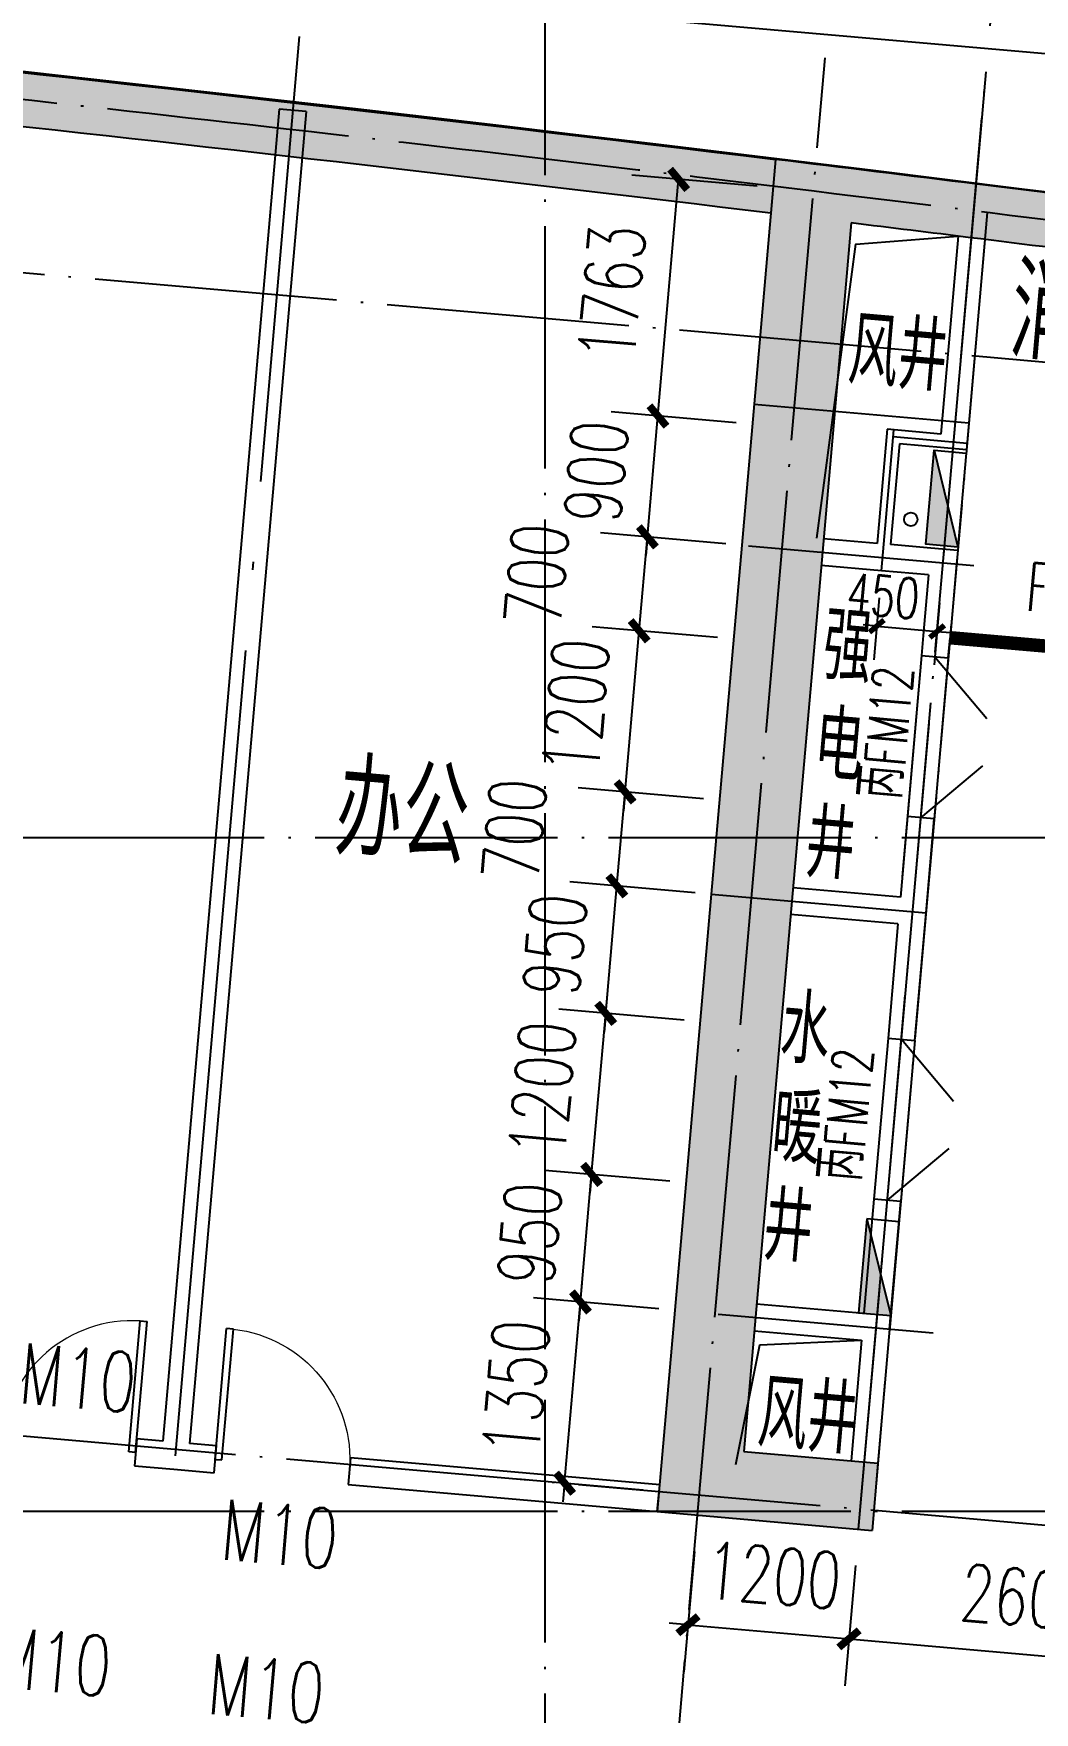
# Model space of a CAD drawing. Extents: x 246015 to 608740, y -108003 to 88400.
# Drawn here: x 513556 to 520987, y 27045 to 39505 of the extents above; entities that cross this region are included whole.
import ezdxf

# ---------------------------------------------------------------- set-up
doc = ezdxf.new("R2010")
doc.units = 0
doc.header["$LTSCALE"] = 3000
doc.header["$MEASUREMENT"] = 0
doc.header["$PDMODE"] = 1
doc.linetypes.add('DASH', pattern=[0.35, 0.25, -0.1])
doc.linetypes.add('DOTE', pattern=[2.4200000000000004, 2, -0.2, 0.02, -0.2])
doc.layers.get('0').update_dxf_attribs({"linetype": 'CONTINUOUS'})
doc.layers.get('DEFPOINTS').update_dxf_attribs({"linetype": 'CONTINUOUS'})
for name, color, linetype in [('DIM_LEAD', 3, 'CONTINUOUS'), ('dote', 1, 'DOTE'), ('PUB_DIM', 3, 'CONTINUOUS'), ('PUB_HATCH', 8, 'CONTINUOUS'), ('PUB_TEXT', 7, 'CONTINUOUS'), ('stair', 2, 'CONTINUOUS'), ('WALL', 9, 'CONTINUOUS'), ('WINDOW', 4, 'CONTINUOUS'), ('WINDOW_TEXT', 7, 'CONTINUOUS'), ('消火栓', 6, 'CONTINUOUS'), ('防火卷帘', 4, 'DASH')]:
    doc.layers.add(name, color=color, linetype=linetype)
doc.styles.add('_TCH_DIM', font='SIMPLEX', dxfattribs={"bigfont": 'GBCBIG'})
doc.styles.add('_TCH_WINDOW', font='SIMPLEX', dxfattribs={"bigfont": 'GBCBIG'})
doc.styles.add('DIM_FONT', font='simplex.shx', dxfattribs={"width": 0.7, "bigfont": 'hztxt.shx'})
doc.dimstyles.new('DIMN', dxfattribs={"dimtxt": 300, "dimasz": 100, "dimexe": 250, "dimexo": 300, "dimgap": 150, "dimtad": 1, "dimdec": 0, "dimzin": 0, "dimdsep": 46, "dimtxsty": 'DIM_FONT', "dimblk": 'ARCHTICK', "dimcen": 0.09, "dimclrt": 7, "dimazin": 2, "dimtfac": 1, "dimtdec": 0, "dimtix": 1, "dimtmove": 2, "dimatfit": 3, "dimfxl": 0, "dimtolj": 1, "dimtzin": 0, "dimarcsym": 0})
doc.dimstyles.new('DIMN140', dxfattribs={"dimscale": 1.4, "dimtxt": 300, "dimasz": 100, "dimexe": 250, "dimexo": 300, "dimgap": 150, "dimtad": 1, "dimdec": 0, "dimzin": 0, "dimdsep": 46, "dimtxsty": 'DIM_FONT', "dimblk": 'ARCHTICK', "dimcen": 0.09, "dimclrt": 7, "dimazin": 2, "dimtfac": 1, "dimtdec": 0, "dimtix": 1, "dimtmove": 2, "dimatfit": 3, "dimfxl": 0, "dimtolj": 1, "dimtzin": 0, "dimarcsym": 0})
doc.dimstyles.new('DIMN150', dxfattribs={"dimscale": 1.5, "dimtxt": 300, "dimasz": 100, "dimexe": 250, "dimexo": 300, "dimgap": 150, "dimtad": 1, "dimdec": 0, "dimzin": 0, "dimdsep": 46, "dimtxsty": 'DIM_FONT', "dimblk": 'ARCHTICK', "dimcen": 0.09, "dimclrt": 7, "dimazin": 2, "dimtfac": 1, "dimtdec": 0, "dimtix": 1, "dimtmove": 2, "dimatfit": 3, "dimfxl": 0, "dimtolj": 1, "dimtzin": 0, "dimarcsym": 0})

# ---------------------------------------------------------------- blocks, each defined once
blk = doc.blocks.new('消火拴1')
at = {"layer": '消火栓'}
blk.add_hatch(color=256, dxfattribs=at).paths.add_polyline_path([(0, -200), (700, -200), (0, 40)])
blk.add_line((700, -200), (0, 40), dxfattribs=at)
blk.add_lwpolyline([(0, 40), (0, -200), (700, -200), (700, 40)], close=True, dxfattribs=at)
blk = doc.blocks.new('$DorLib2D$00000037')
at = {"linetype": 'DASH'}
blk.add_line((0.5, 3.108624468950438e-15), (-0.5, 3.108624468950438e-15), dxfattribs=at)
blk = doc.blocks.new('$DorLib2D$00000120')
at = {"color": 0}
for p, q in [((-0.5, 0), (-0.1464466094067269, 0.3535533905932731)), ((0.5, 0), (0.1464466094067269, 0.3535533905932731))]:
    blk.add_line(p, q, dxfattribs=at)
blk = doc.blocks.new('_ARCHTICK')
at = {"color": 0, "linetype": 'ByBlock', "const_width": 0.4}
blk.add_lwpolyline([(-0.5, -0.5), (0.5, 0.5)], dxfattribs=at)
blk = doc.blocks.new('*D1174')
at = {"layer": 'DEFPOINTS', "color": 0}
for p in [(55100.00001038448, -1549.999999221531), (55550.0000103841, -1549.999999221531), (55550.0000103841, -2061.867517490056)]:
    blk.add_point(p, dxfattribs=at)
at = {"layer": 'PUB_DIM', "color": 0, "lineweight": -2}
for p, q in [((55100.00001038448, -1849.999999221531), (55100.00001038448, -2311.867517490056)), ((55550.0000103841, -1849.999999221531), (55550.0000103841, -2311.867517490056)), ((55100.00001038448, -2061.867517490056), (55000.00001038448, -2061.867517490056)), ((55100.00001038448, -2061.867517490056), (55550.0000103841, -2061.867517490056)), ((55550.0000103841, -2061.867517490056), (55650.0000103841, -2061.867517490056))]:
    blk.add_line(p, q, dxfattribs=at)
at = {"layer": 'PUB_DIM', "color": 0, "lineweight": -2, "xscale": 100, "yscale": 100, "zscale": 100}
blk.add_blockref('_ARCHTICK', (55100.00001038448, -2061.867517490056), dxfattribs=at)
at = {"layer": 'PUB_DIM', "color": 0, "lineweight": -2, "xscale": 100, "yscale": 100, "zscale": 100, "rotation": 180}
blk.add_blockref('_ARCHTICK', (55550.0000103841, -2061.867517490056), dxfattribs=at)
at = {"layer": 'PUB_DIM', "color": 7, "insert": (55127.95992001938, -1834.496551054413), "char_height": 300, "attachment_point": 5, "style": 'DIM_FONT'}
blk.add_mtext('\\A1;450', dxfattribs=at)
blk = doc.blocks.new('*D226')
at = {"layer": 'DEFPOINTS', "color": 0}
for p in [(518498.6784756811, 28659.15799321656), (519694.1121133938, 28554.57110194831), (519609.8407546821, 27591.34506397979)]:
    blk.add_point(p, dxfattribs=at)
at = {"layer": 'PUB_DIM', "color": 0, "lineweight": -2}
for p, q in [((518462.0730637372, 28240.75622001714), (518383.9026070161, 27347.2638109152)), ((519657.5067014499, 28136.16932874888), (519579.3362447288, 27242.67691964695)), ((518414.4071169693, 27695.93195524804), (518274.9398592362, 27708.13375922934)), ((518414.4071169693, 27695.93195524804), (519609.8407546821, 27591.34506397979)), ((519609.8407546821, 27591.34506397979), (519749.3080124152, 27579.14325999849))]:
    blk.add_line(p, q, dxfattribs=at)
at = {"layer": 'PUB_DIM', "color": 0, "lineweight": -2, "xscale": 140, "yscale": 140, "zscale": 140}
for p, rotation in [((518414.4071169693, 27695.93195524804), 355.0000000013872), ((519609.8407546821, 27591.34506397979), 175.0000000013872)]:
    blk.add_blockref('_ARCHTICK', p, dxfattribs=dict(at, rotation=rotation))
at = {"layer": 'PUB_DIM', "color": 7, "insert": (519048.7293477696, 28062.04028281334), "char_height": 420.0000000000001, "attachment_point": 5, "rotation": 355.0000000013872, "style": 'DIM_FONT'}
blk.add_mtext('\\A1;1200', dxfattribs=at)
blk = doc.blocks.new('*D227')
at = {"layer": 'DEFPOINTS', "color": 0}
for p in [(519694.1121133938, 28554.57110194831), (522284.2183284376, 28327.96617086712), (522199.9469697259, 27364.7401328986)]:
    blk.add_point(p, dxfattribs=at)
at = {"layer": 'PUB_DIM', "color": 0, "lineweight": -2}
for p, q in [((519657.5067014499, 28136.16932874888), (519579.3362447288, 27242.67691964695)), ((522247.6129164937, 27909.56439766769), (522169.4424597726, 27016.07198856576)), ((519609.8407546821, 27591.34506397979), (522199.9469697259, 27364.7401328986))]:
    blk.add_line(p, q, dxfattribs=at)
at = {"layer": 'PUB_DIM', "color": 0, "lineweight": -2, "xscale": 140, "yscale": 140, "zscale": 140}
for p, rotation in [((519609.8407546821, 27591.34506397979), 175.0000000013872), ((522199.9469697259, 27364.7401328986), 355.0000000013872)]:
    blk.add_blockref('_ARCHTICK', p, dxfattribs=dict(at, rotation=rotation))
at = {"layer": 'PUB_DIM', "color": 7, "insert": (520941.4992741478, 27896.44437163862), "char_height": 420.0000000000001, "attachment_point": 5, "rotation": 355.0000000013872, "style": 'DIM_FONT'}
blk.add_mtext('\\A1;2600', dxfattribs=at)
blk = doc.blocks.new('*D263')
at = {"layer": 'DEFPOINTS', "color": 0}
for p in [(517616.2588860829, 30091.51648443855), (518616.3387283579, 30004.0208356431), (518498.6784756812, 28659.15799321654)]:
    blk.add_point(p, dxfattribs=at)
at = {"layer": 'PUB_DIM', "color": 0, "lineweight": -2}
for p, q in [((517616.2588860829, 30091.51648443855), (517628.4606900642, 30230.98374217169)), ((518197.9369551585, 30040.62624758699), (517267.5907417501, 30122.02099439179)), ((517498.5986334062, 28746.65364201199), (517616.2588860829, 30091.51648443855)), ((518080.2767024817, 28695.76340516043), (517149.9304890733, 28777.15815196522)), ((517498.5986334062, 28746.65364201199), (517486.3968294248, 28607.18638427885))]:
    blk.add_line(p, q, dxfattribs=at)
at = {"layer": 'PUB_DIM', "color": 0, "lineweight": -2, "xscale": 140, "yscale": 140, "zscale": 140}
for p, rotation in [((517616.2588860829, 30091.51648443855), 265.0000000013877), ((517498.5986334062, 28746.65364201199), 85.0000000013877)]:
    blk.add_blockref('_ARCHTICK', p, dxfattribs=dict(at, rotation=rotation))
at = {"layer": 'PUB_DIM', "color": 7, "insert": (517139.0269865452, 29455.6904751691), "char_height": 420.0000000000001, "attachment_point": 5, "rotation": 85.00000000138773, "style": 'DIM_FONT'}
blk.add_mtext('\\A1;1350', dxfattribs=at)
blk = doc.blocks.new('*D264')
at = {"layer": 'DEFPOINTS', "color": 0}
for p in [(517699.0568416702, 31037.90144762769), (518699.1366839451, 30950.40579883227), (518616.3387283579, 30004.02083564312)]:
    blk.add_point(p, dxfattribs=at)
at = {"layer": 'PUB_DIM', "color": 0, "lineweight": -2}
for p, q in [((517699.0568416702, 31037.90144762769), (517711.2586456515, 31177.36870536083)), ((518280.7349107458, 30987.01121077615), (517350.3886973374, 31068.40595758092)), ((517616.2588860829, 30091.51648443856), (517699.0568416702, 31037.90144762769)), ((518197.9369551585, 30040.626247587), (517267.59074175, 30122.02099439178)), ((517616.2588860829, 30091.51648443856), (517604.0570821016, 29952.04922670542))]:
    blk.add_line(p, q, dxfattribs=at)
at = {"layer": 'PUB_DIM', "color": 0, "lineweight": -2, "xscale": 140, "yscale": 140, "zscale": 140}
for p, rotation in [((517699.0568416702, 31037.90144762769), 265.0000000013889), ((517616.2588860829, 30091.51648443856), 85.00000000138883)]:
    blk.add_blockref('_ARCHTICK', p, dxfattribs=dict(at, rotation=rotation))
at = {"layer": 'PUB_DIM', "color": 7, "insert": (517239.2560906771, 30601.31437797691), "char_height": 420.0000000000001, "attachment_point": 5, "rotation": 85.00000000138886, "style": 'DIM_FONT'}
blk.add_mtext('\\A1;950', dxfattribs=at)
blk = doc.blocks.new('*D265')
at = {"layer": 'DEFPOINTS', "color": 0}
for p in [(517803.6437329386, 32233.33508534024), (518803.7235752135, 32145.83943654477), (518699.1366839452, 30950.40579883222)]:
    blk.add_point(p, dxfattribs=at)
at = {"layer": 'PUB_DIM', "color": 0, "lineweight": -2}
for p, q in [((517803.6437329386, 32233.33508534024), (517815.8455369198, 32372.8023430734)), ((518385.3218020141, 32182.44484848867), (517454.9755886057, 32263.83959529349)), ((517699.0568416703, 31037.90144762769), (517803.6437329386, 32233.33508534024)), ((518280.7349107458, 30987.01121077611), (517350.3886973374, 31068.40595758093)), ((517699.0568416703, 31037.90144762769), (517686.855037689, 30898.43418989455))]:
    blk.add_line(p, q, dxfattribs=at)
at = {"layer": 'PUB_DIM', "color": 0, "lineweight": -2, "xscale": 140, "yscale": 140, "zscale": 140}
for p, rotation in [((517803.6437329386, 32233.33508534024), 265.0000000013862), ((517699.0568416703, 31037.90144762769), 85.00000000138618)]:
    blk.add_blockref('_ARCHTICK', p, dxfattribs=dict(at, rotation=rotation))
at = {"layer": 'PUB_DIM', "color": 7, "insert": (517332.948514105, 31672.22367842791), "char_height": 420.0000000000001, "attachment_point": 5, "rotation": 85.00000000138616, "style": 'DIM_FONT'}
blk.add_mtext('\\A1;1200', dxfattribs=at)
blk = doc.blocks.new('*D266')
at = {"layer": 'DEFPOINTS', "color": 0}
for p in [(517886.4416885259, 33179.72004852942), (518886.5215308008, 33092.224399734), (518803.7235752135, 32145.83943654483)]:
    blk.add_point(p, dxfattribs=at)
at = {"layer": 'PUB_DIM', "color": 0, "lineweight": -2}
for p, q in [((517886.4416885259, 33179.72004852942), (517898.6434925072, 33319.18730626255)), ((518468.1197576014, 33128.82981167788), (517537.773544193, 33210.22455848265)), ((517803.6437329386, 32233.33508534025), (517886.4416885259, 33179.72004852942)), ((518385.3218020141, 32182.4448484887), (517454.9755886057, 32263.83959529348)), ((517803.6437329386, 32233.33508534025), (517791.4419289573, 32093.8678276071))]:
    blk.add_line(p, q, dxfattribs=at)
at = {"layer": 'PUB_DIM', "color": 0, "lineweight": -2, "xscale": 140, "yscale": 140, "zscale": 140}
for p, rotation in [((517886.4416885259, 33179.72004852942), 265.0000000013891), ((517803.6437329386, 32233.33508534025), 85.00000000138907)]:
    blk.add_blockref('_ARCHTICK', p, dxfattribs=dict(at, rotation=rotation))
at = {"layer": 'PUB_DIM', "color": 7, "insert": (517426.6409375328, 32743.13297887878), "char_height": 420.0000000000001, "attachment_point": 5, "rotation": 85.00000000138905, "style": 'DIM_FONT'}
blk.add_mtext('\\A1;950', dxfattribs=at)
blk = doc.blocks.new('*D267')
at = {"layer": 'DEFPOINTS', "color": 0}
for p in [(517947.4507084324, 33877.05633719486), (518947.5305507073, 33789.5606883994), (518886.5215308008, 33092.22439973397)]:
    blk.add_point(p, dxfattribs=at)
at = {"layer": 'PUB_DIM', "color": 0, "lineweight": -2}
for p, q in [((518529.1287775079, 33826.16610034328), (517598.7825640995, 33907.5608471481)), ((517886.4416885259, 33179.72004852942), (517947.4507084324, 33877.05633719486)), ((518468.1197576014, 33128.82981167785), (517537.773544193, 33210.22455848266))]:
    blk.add_line(p, q, dxfattribs=at)
at = {"layer": 'PUB_DIM', "color": 0, "lineweight": -2, "xscale": 140, "yscale": 140, "zscale": 140}
for p, rotation in [((517947.4507084324, 33877.05633719486), 85.00000000138701), ((517886.4416885259, 33179.72004852942), 265.000000001387)]:
    blk.add_blockref('_ARCHTICK', p, dxfattribs=dict(at, rotation=rotation))
at = {"layer": 'PUB_DIM', "color": 7, "insert": (517125.4695108435, 33597.63343045601), "char_height": 420.0000000000001, "attachment_point": 5, "rotation": 85.00000000138701, "style": 'DIM_FONT'}
blk.add_mtext('\\A1;700', dxfattribs=at)
blk = doc.blocks.new('*D268')
at = {"layer": 'DEFPOINTS', "color": 0}
for p in [(518052.0375997007, 35072.48997491005), (519052.1174419756, 34984.99432611463), (518947.5305507071, 33789.56068839943)]:
    blk.add_point(p, dxfattribs=at)
at = {"layer": 'PUB_DIM', "color": 0, "lineweight": -2}
for p, q in [((518052.0375997007, 35072.48997491005), (518064.2394036819, 35211.95723264319)), ((518633.7156687762, 35021.5997380585), (517703.3694553678, 35102.99448486328)), ((517947.4507084322, 33877.05633719486), (518052.0375997007, 35072.48997491005)), ((518529.1287775078, 33826.16610034331), (517598.7825640994, 33907.56084714809)), ((517947.4507084322, 33877.05633719486), (517935.2489044509, 33737.58907946172))]:
    blk.add_line(p, q, dxfattribs=at)
at = {"layer": 'PUB_DIM', "color": 0, "lineweight": -2, "xscale": 140, "yscale": 140, "zscale": 140}
for p, rotation in [((518052.0375997007, 35072.48997491005), 265.0000000013888), ((517947.4507084322, 33877.05633719486), 85.00000000138876)]:
    blk.add_blockref('_ARCHTICK', p, dxfattribs=dict(at, rotation=rotation))
at = {"layer": 'PUB_DIM', "color": 7, "insert": (517581.342380867, 34511.37856799635), "char_height": 420.0000000000001, "attachment_point": 5, "rotation": 85.00000000138877, "style": 'DIM_FONT'}
blk.add_mtext('\\A1;1200', dxfattribs=at)
blk = doc.blocks.new('*D269')
at = {"layer": 'DEFPOINTS', "color": 0}
for p in [(518113.046619607, 35769.82626357356), (519113.126461882, 35682.33061477811), (519052.1174419757, 34984.99432611461)]:
    blk.add_point(p, dxfattribs=at)
at = {"layer": 'PUB_DIM', "color": 0, "lineweight": -2}
for p, q in [((518694.7246886825, 35718.936026722), (517764.3784752742, 35800.3307735268)), ((518052.0375997007, 35072.48997491006), (518113.046619607, 35769.82626357356)), ((518633.7156687762, 35021.5997380585), (517703.3694553679, 35102.99448486329))]:
    blk.add_line(p, q, dxfattribs=at)
at = {"layer": 'PUB_DIM', "color": 0, "lineweight": -2, "xscale": 140, "yscale": 140, "zscale": 140}
for p, rotation in [((518113.046619607, 35769.82626357356), 85.00000000138738), ((518052.0375997007, 35072.48997491006), 265.0000000013874)]:
    blk.add_blockref('_ARCHTICK', p, dxfattribs=dict(at, rotation=rotation))
at = {"layer": 'PUB_DIM', "color": 7, "insert": (517291.0654220183, 35490.40335683566), "char_height": 420.0000000000001, "attachment_point": 5, "rotation": 85.00000000138739, "style": 'DIM_FONT'}
blk.add_mtext('\\A1;700', dxfattribs=at)
blk = doc.blocks.new('*D270')
at = {"layer": 'DEFPOINTS', "color": 0}
for p in [(518191.4867880581, 36666.40149185582), (519191.566630333, 36578.90584306036), (519113.126461882, 35682.33061477811)]:
    blk.add_point(p, dxfattribs=at)
at = {"layer": 'PUB_DIM', "color": 0, "lineweight": -2}
for p, q in [((518191.4867880581, 36666.40149185582), (518203.6885920394, 36805.86874958895)), ((518773.1648571336, 36615.51125500425), (517842.8186437252, 36696.90600180905)), ((518113.0466196071, 35769.82626357357), (518191.4867880581, 36666.40149185582)), ((518694.7246886826, 35718.936026722), (517764.3784752743, 35800.3307735268)), ((518113.0466196071, 35769.82626357357), (518100.8448156258, 35630.35900584043))]:
    blk.add_line(p, q, dxfattribs=at)
at = {"layer": 'PUB_DIM', "color": 0, "lineweight": -2, "xscale": 140, "yscale": 140, "zscale": 140}
for p, rotation in [((518191.4867880581, 36666.40149185582), 265.000000001387), ((518113.0466196071, 35769.82626357357), 85.00000000138708)]:
    blk.add_blockref('_ARCHTICK', p, dxfattribs=dict(at, rotation=rotation))
at = {"layer": 'PUB_DIM', "color": 7, "insert": (517733.8649306332, 36254.71928965867), "char_height": 420.0000000000001, "attachment_point": 5, "rotation": 85.00000000138702, "style": 'DIM_FONT'}
blk.add_mtext('\\A1;900', dxfattribs=at)
blk = doc.blocks.new('*D271')
at = {"layer": 'DEFPOINTS', "color": 0}
for p in [(518345.121681884, 38422.45636430627), (519345.201524159, 38334.96071551082), (519191.5666303329, 36578.90584306038)]:
    blk.add_point(p, dxfattribs=at)
at = {"layer": 'PUB_DIM', "color": 0, "lineweight": -2}
for p, q in [((518926.7997509596, 38371.56612745471), (517996.4535375512, 38452.96087425951)), ((518191.486788058, 36666.40149185582), (518345.121681884, 38422.45636430627)), ((518773.1648571335, 36615.51125500426), (517842.8186437252, 36696.90600180906))]:
    blk.add_line(p, q, dxfattribs=at)
at = {"layer": 'PUB_DIM', "color": 0, "lineweight": -2, "xscale": 140, "yscale": 140, "zscale": 140}
for p, rotation in [((518345.121681884, 38422.45636430627), 85.00000000138725), ((518191.486788058, 36666.40149185582), 265.0000000013872)]:
    blk.add_blockref('_ARCHTICK', p, dxfattribs=dict(at, rotation=rotation))
at = {"layer": 'PUB_DIM', "color": 7, "insert": (517849.9024617717, 37581.03434002488), "char_height": 420.0000000000001, "attachment_point": 5, "rotation": 85.00000000138725, "style": 'DIM_FONT'}
blk.add_mtext('\\A1;1763', dxfattribs=at)
blk = doc.blocks.new('*D920')
at = {"layer": 'DEFPOINTS', "color": 0}
for p in [(519588.9047664071, 41120.50163891395), (515537.3700161095, 39558.72918737206), (519422.5293378962, 39218.82179048359)]:
    blk.add_point(p, dxfattribs=at)
at = {"layer": 'PUB_DIM', "color": 0, "lineweight": -2}
for p, q in [((515576.5901003735, 40007.01680151093), (515736.4288481737, 41833.98204758482)), ((519461.7494221602, 39667.10940462246), (519621.5881699604, 41494.07465069635)), ((515703.7454446204, 41460.40903580242), (519588.9047664071, 41120.50163891395))]:
    blk.add_line(p, q, dxfattribs=at)
at = {"layer": 'PUB_DIM', "color": 0, "lineweight": -2, "xscale": 150, "yscale": 150, "zscale": 150}
for p, rotation in [((515703.7454446204, 41460.40903580242), 174.9999999964865), ((519588.9047664071, 41120.50163891395), 354.9999999964865)]:
    blk.add_blockref('_ARCHTICK', p, dxfattribs=dict(at, rotation=rotation))
at = {"layer": 'PUB_DIM', "color": 7, "insert": (517685.5451897777, 41738.74295149704), "char_height": 450, "attachment_point": 5, "rotation": 354.9999999964865, "style": 'DIM_FONT'}
blk.add_mtext('\\A1;3900', dxfattribs=at)
blk = doc.blocks.new('*D921')
at = {"layer": 'DEFPOINTS', "color": 0}
for p in [(520784.3384041106, 41015.91474754342), (519422.5293378962, 39218.82179048359), (520617.9629755997, 39114.23489911309)]:
    blk.add_point(p, dxfattribs=at)
at = {"layer": 'PUB_DIM', "color": 0, "lineweight": -2}
for p, q in [((519461.7494221602, 39667.10940462248), (519621.5881699604, 41494.0746506963)), ((520657.1830598636, 39562.52251325198), (520817.0218076638, 41389.48775932582)), ((519588.9047664071, 41120.50163891391), (519439.4755616941, 41133.57500033522)), ((519588.9047664071, 41120.50163891391), (520784.3384041106, 41015.91474754342)), ((520784.3384041106, 41015.91474754342), (520933.7676088235, 41002.84138612211))]:
    blk.add_line(p, q, dxfattribs=at)
at = {"layer": 'PUB_DIM', "color": 0, "lineweight": -2, "xscale": 150, "yscale": 150, "zscale": 150}
for p, rotation in [((519588.9047664071, 41120.50163891391), 354.9999999964863), ((520784.3384041106, 41015.91474754342), 174.9999999964863)]:
    blk.add_blockref('_ARCHTICK', p, dxfattribs=dict(at, rotation=rotation))
at = {"layer": 'PUB_DIM', "color": 7, "insert": (520225.8416695227, 41516.49580736755), "char_height": 450, "attachment_point": 5, "rotation": 354.9999999964863, "style": 'DIM_FONT'}
blk.add_mtext('\\A1;1200', dxfattribs=at)
blk = doc.blocks.new('*D922')
at = {"layer": 'DEFPOINTS', "color": 0}
for p in [(523374.4446191443, 40789.30981623992), (520617.9629755997, 39114.23489911311), (523208.0691906334, 38887.62996780957)]:
    blk.add_point(p, dxfattribs=at)
at = {"layer": 'PUB_DIM', "color": 0, "lineweight": -2}
for p, q in [((520657.1830598637, 39562.52251325198), (520817.0218076639, 41389.48775932585)), ((523247.2892748974, 39335.91758194844), (523407.1280226976, 41162.88282802232)), ((520784.3384041106, 41015.91474754345), (523374.4446191443, 40789.30981623992))]:
    blk.add_line(p, q, dxfattribs=at)
at = {"layer": 'PUB_DIM', "color": 0, "lineweight": -2, "xscale": 150, "yscale": 150, "zscale": 150}
for p, rotation in [((520784.3384041106, 41015.91474754345), 174.9999999964865), ((523374.4446191443, 40789.30981623992), 354.9999999964865)]:
    blk.add_blockref('_ARCHTICK', p, dxfattribs=dict(at, rotation=rotation))
at = {"layer": 'PUB_DIM', "color": 7, "insert": (522118.6115958914, 41350.89989603055), "char_height": 450, "attachment_point": 5, "rotation": 354.9999999964865, "style": 'DIM_FONT'}
blk.add_mtext('\\A1;2600', dxfattribs=at)
blk = doc.blocks.new('$DorLib2D$00000001')
for p, q in [((0.45, 0.9750000000000001), (0.5000000000000002, 0.9750000000000001)), ((0.45, 0), (0.45, 0.9750000000000001)), ((0.5, 0), (0.5, 0.9750000000000001)), ((0.5, 0), (0.45, 0))]:
    blk.add_line(p, q)
at = {"lineweight": 13}
blk.add_arc((0.475, 0), 0.975, 91.4692835813538, 180, dxfattribs=at)
blk = doc.blocks.new('$TwtSys$00000434')
for p, q in [((-0.5, 0.5), (-0.5, -0.5)), ((-0.5, -0.5), (0.5, 0.5)), ((0.5, 0.5), (-0.5, 0.5)), ((0.5, -0.5), (0.5, 0.5)), ((-0.5, -0.5), (0.5, -0.5))]:
    blk.add_line(p, q)
blk.add_solid([(0.5, -0.5), (0.5, 0.5), (-0.5, -0.5)])
blk = doc.blocks.new('2-2')
at = {"layer": 'PUB_HATCH'}
h = blk.add_hatch(color=256, dxfattribs=at)
edge = h.paths.add_edge_path()
edge.add_arc((37400.00000685993, -498857.1430408622), 500457.143041471, 88.09344153344261, 91.59729894170272, ccw=False)
edge.add_line((54050.00000196457, 1322.95404557162), (54050.00000498432, 922.7323111371952))
edge.add_arc((37400.00000877761, -498857.1428546371), 500057.1428552847, 88.09191589631024, 88.7925153240291)
edge.add_line((47937.7158283107, 1088.956906024483), (47150.91694945656, 302.1580249374965))
edge.add_line((47150.91694945656, 302.1580249374965), (45962.53488288121, 302.1580249374965))
edge.add_line((45962.53488288121, 302.1580249374965), (45109.77137309057, 1140.562686198857))
edge.add_arc((37400.00000879134, -498857.1428487986), 500057.1428494466, 89.11659123537734, 89.68527799631767)
edge.add_line((40146.76767434343, 1192.4560732916), (39351.37046628195, 397.0588719762163))
edge.add_line((39351.37046628195, 397.0588719762163), (38148.62955117738, 397.0588719762163))
edge.add_line((38148.62955117738, 397.0588719762163), (37345.69137159642, 1199.997051557177))
edge.add_arc((37400.00000873442, -498857.1428566009), 500057.1428572491, 90.00622260025614, 90.57683241316171)
edge.add_line((32365.69733963738, 1174.658051292528), (31551.37046628195, 360.3311810857849))
edge.add_line((31551.37046628195, 360.3311810857849), (30350.45352555509, 358.1174903470092))
edge.add_line((30350.45352555509, 358.1174903470092), (29570.2622751373, 1138.698455682781))
edge.add_arc((37400.00000869631, -498857.1428549619), 500057.1428556098, 90.89715598654287, 91.59857696733191)
edge.add_line((23450.00000872964, 1005.381866502517), (23450.0000103846, 1405.537479411752))
for points in [[(54650.00001038425, 902.382938241295), (54050.00001038425, 1322.954045474762), (54050.00001038425, -1549.999999221531), (54650.00001038425, -1549.999999221531)], [(55542.74374217913, 870.7700845992658), (55557.25627858983, 1270.506730763824, 0.0007533958529008216), (54050.00001038425, 1322.954045474704), (54650.00001038431, 902.3829382412368, -0.0004466006879641118)], [(58136.09858825752, 903.315951543472), (58158.29574400812, 1169.301439291798, 0.001300317164635819), (55557.2562785896, 1270.506730763358), (55542.74374217926, 870.7700845988002, -0.001229412409194585), (58000.00001038414, 775.5083209150471)], [(54650.00001038425, -1549.999999221531), (54050.00001038425, -1549.999999221531), (54050.00001038425, -4149.999999221589), (54650.00001038425, -4149.999999221589)], [(54650.00001038425, -4149.999999221589), (54050.00001038425, -4149.999999221589), (54050.00001038425, -7249.999999221414), (54650.00001038425, -7249.999999221414)], [(54650.00001038425, -7249.999999221414), (54050.00001038425, -7249.999999221414), (54050.00001038423, -8749.999999221418), (54650.00001038428, -8249.99999922142)], [(54650.00001038428, -8249.99999922142), (54050.00001038423, -8749.999999221418), (55650.00001038446, -8749.99999922142), (55650.00001038446, -8249.99999922142)]]:
    blk.add_hatch(color=256, dxfattribs=at).paths.add_polyline_path(points)
at = {"layer": 'dote', "ltscale": 0.3}
for p, q in [((54350.00001038413, -24699.99999922141), (54350.00001038413, 2105.942260518786)), ((55550.00001038413, -8749.999999221676), (55550.00001038413, 2105.942260518786)), ((55650.00001038425, 1066.997868597973), (55650.00001038425, -8399.999999221414)), ((-999.9999896157533, 7.7858567237854e-07), (75800.00001038413, 7.7858567237854e-07)), ((54050.00001038425, -499.9999992214143), (55650.00001038413, -499.9999992214143)), ((-999.9999896157533, -8599.999999221414), (75800.00001038413, -8599.999999221414))]:
    blk.add_line(p, q, dxfattribs=at)
at = {"layer": 'dote'}
for p, q in [((55550.00001038413, -8749.99999945637), (55550.00001038413, 2105.94226051867)), ((55100.00001038448, -1649.999999221531), (55100.00001038448, -599.9999992236844)), ((55100.00001038448, -649.9999992237426), (55650.00001038436, -649.9999992238008)), ((54100.00001038448, -1549.999999221531), (55778.77260430623, -1549.999999221531)), ((54050.00001038448, -4149.999999221647), (55650.00001038448, -4149.999999221647)), ((54373.37082856277, -7249.99999922156), (55973.37082856265, -7249.99999922156))]:
    blk.add_line(p, q, dxfattribs=at)
at = {"layer": 'dote', "ltscale": 0.3}
blk.add_arc((37400.00001038413, -498857.1428563644), 500257.1428571429, 85.71247826848517, 94.28752173151483, dxfattribs=at)
at = {"layer": 'PUB_DIM'}
for points in [[(54600.45601729536, -1449.99999922188), (54698.00331199024, 748.819748796639), (55448.00331199041, 874.200666259334)], [(54600.00001038355, -8349.999999220483), (54700.00001038355, -7449.999999222055), (55450.00001038495, -7349.999999222055)]]:
    blk.add_lwpolyline(points, dxfattribs=at)
at = {"layer": 'WALL'}
for p, q in [((54050.00001038425, 1322.954045474762), (54050.00001038425, -1549.999999221531)), ((54650.00001038425, 902.382938241295), (54650.00001038425, -1549.999999221531)), ((55450.00001038445, 874.1285510276211), (55450.00001038425, -599.9999992218769)), ((55650.00001038445, 866.8645941964933), (55650.00001038423, -699.999999221867)), ((55450.00001038425, -599.9999992218769), (55050.00001038448, -599.9999992218769)), ((55050.00001038448, -599.9999992218769), (55050.00001038448, -1449.999999221523)), ((55650.00001038423, -699.999999221867), (55150.00001038449, -699.9999992218671)), ((55150.00001038449, -699.9999992218671), (55150.00001038449, -1449.999999221531)), ((55050.00001038448, -1449.999999221523), (54650.00001038425, -1449.999999221523)), ((55450.00001038412, -1449.99999922153), (55150.00001038449, -1449.999999221531)), ((55450.00001038425, -1449.999999222055), (55450.00001038412, -1449.99999922153)), ((55650.00001038425, -1449.999999221822), (55450.00001038425, -1449.999999222055)), ((55650.00001038425, -1449.999999221822), (55650.00001038448, -1549.999999221531)), ((54050.00001038425, -1549.999999221531), (54050.00001038425, -4149.999999221589)), ((54650.00001038425, -1549.999999221531), (54650.00001038425, -4149.999999221589)), ((55650.00001038448, -1549.999999221531), (55650.00001038448, -2099.999999221414)), ((55100.00001038448, -1649.999999221531), (54650.00001038425, -1649.999999221523)), ((55450.00001038449, -1649.99999922153), (55100.00001038448, -1649.999999221531)), ((55450.00001038449, -1649.99999922153), (55450.00001038448, -2099.999999221414)), ((55450.00001038448, -2099.999999221414), (55450.00001038446, -2249.99999922188)), ((55650.00001038448, -1999.999999221528), (55650.00001038448, -2199.999999221533)), ((55650.00001038447, -2249.99999922188), (55650.00001038448, -2099.999999221414)), ((55450.00001038446, -2249.99999922188), (55650.00001038447, -2249.99999922188)), ((55650.00001038447, -3449.999999221898), (55450.00001038446, -3449.999999221898)), ((55450.00001038446, -3449.999999221898), (55450.00001038447, -4049.999999221538)), ((55650.00001038448, -4149.999999221531), (55650.00001038447, -3449.999999221898)), ((55450.00001038447, -4049.999999221538), (54650.00001038424, -4049.999999221539)), ((54050.00001038425, -4149.999999221589), (54050.00001038425, -7249.999999221414)), ((54650.00001038425, -4149.999999221589), (54650.00001038425, -7249.999999221414)), ((55650.00001038448, -5099.999999221638), (55650.00001038448, -4149.999999221531)), ((55450.00001038449, -4249.999999221538), (54650.00001038424, -4249.999999221539)), ((55450.00001038449, -4249.999999221538), (55450.00001038447, -5099.999999221638)), ((55450.00001038447, -5099.999999221638), (55650.00001038448, -5099.999999221638)), ((55650.00001038448, -6299.999999221637), (55450.00001038447, -6299.999999221637)), ((55450.00001038447, -6299.999999221637), (55450.00001038449, -7149.999999221413)), ((55650.00001038448, -7249.999999221414), (55650.00001038448, -6299.999999221637)), ((54650.00001038427, -7149.999999221413), (55450.00001038449, -7149.999999221413)), ((54050.00001038425, -7249.999999221414), (54050.00001038423, -8749.999999221418)), ((54650.00001038425, -7249.999999221414), (54650.00001038428, -8249.99999922142)), ((54650.00001038427, -7349.999999221413), (55450.00001038444, -7349.999999221414)), ((55450.00001038444, -7349.999999221414), (55450.00001038444, -8249.99999922142)), ((55650.00001038448, -7249.999999221414), (55650.00001038446, -8249.99999922142)), ((54650.00001038428, -8249.99999922142), (55650.00001038446, -8249.99999922142)), ((55650.00001038446, -8249.99999922142), (55650.00001038446, -8749.99999922142)), ((54050.00001038423, -8749.999999221418), (55650.00001038446, -8749.99999922142))]:
    blk.add_line(p, q, dxfattribs=at)
at = {"layer": 'WALL', "elevation": 2.087848135353122e-07}
blk.add_lwpolyline([(23450.0000103846, 1405.537479411752, -0.01528965334513438), (54050.00000196457, 1322.95404557162), (54050.00000498432, 922.7323111371952, 0.003056951210119896), (47937.7158283107, 1088.956906024483), (47150.91694945656, 302.1580249374965), (45962.53488288121, 302.1580249374965), (45109.77137309057, 1140.562686198857, 0.002481369190465217), (40146.76767434343, 1192.4560732916), (39351.37046628195, 397.0588719762163), (38148.62955117738, 397.0588719762163), (37345.69137159642, 1199.997051557177, 0.00248976013942462), (32365.69733963738, 1174.658051292528), (31551.37046628195, 360.3311810857849), (30350.45352555509, 358.1174903470092), (29570.2622751373, 1138.698455682781, 0.003060535945171678), (23450.00000872964, 1005.381866502517)], format="xyb", close=True, dxfattribs=at)
at = {"layer": 'WALL'}
for centre, radius, start, end in [((37400.00004527227, -498857.1418675628), 500457.1418677264, 87.9207759543782, 88.09344153240507), ((37400.00003487067, -498857.1421648958), 500457.1421652405, 87.62276538013613, 87.92077595442319), ((37400.00004527946, -498857.1418675611), 500057.1418677245, 87.92077595437901, 88.02312928576607), ((37400.00003486582, -498857.1421648948), 500057.1421652398, 87.6390155270672, 87.92077595442265)]:
    blk.add_arc(centre, radius, start, end, dxfattribs=at)
at = {"layer": 'WINDOW'}
for p, q in [((55450.00001038448, -2249.999999219319), (55450.00001038448, -3899.999999221589)), ((55450.00001038448, -2249.99999922188), (55450.00001038448, -3449.99999922188)), ((55650.00001038448, -2249.99999922188), (55650.00001038448, -3449.99999922188)), ((55450.00001038448, -5099.999999221589), (55450.00001038448, -6299.999999221589)), ((55650.00001038448, -5099.999999221589), (55650.00001038448, -6299.999999221589))]:
    blk.add_line(p, q, dxfattribs=at)
at = {"layer": '消火栓'}
blk.add_circle((55282.59001886594, -1250.650767473096), 49.99999999999998, dxfattribs=at)
at = {"layer": 'WINDOW'}
ref = blk.add_blockref('$DorLib2D$00000037', (56825.0000087294, -2099.999999221531), dxfattribs=dict(at, xscale=-2350, yscale=2350, zscale=-2350, rotation=180))
ref.add_attrib('A', 'FHJL23', (56183.0000087294, -1848.499999221531), dxfattribs={"layer": 'WINDOW_TEXT', "height": 357, "style": '_TCH_WINDOW', "width": 0.7058823529411765})
at = {"layer": 'WINDOW', "xscale": -1200, "yscale": 1200, "zscale": -1200, "rotation": 270}
for p in [(55550.00001038448, -2849.99999922188), (55550.00001038448, -5699.999999221589)]:
    blk.add_blockref('$DorLib2D$00000120', p, dxfattribs=at)
at = {"layer": '消火栓', "xscale": -1, "rotation": 270}
blk.add_blockref('消火拴1', (55610.00001038419, -1424.999999221822), dxfattribs=at)
at = {"layer": 'PUB_TEXT', "style": '_TCH_DIM'}
for s, p in [('风井', (54720.36854359135, -287.2592009247164)), ('强', (54718.11419850681, -2486.416330016102)), ('电', (54718.11419850681, -3221.416330016102)), ('井', (54718.11419850681, -3956.416330016102)), ('水', (54654.15388871799, -5343.079156502325)), ('暖', (54654.15388871799, -6078.079156502325)), ('井', (54654.15388871799, -6813.079156502325)), ('风井', (54737.90925850486, -8202.81968113844))]:
    blk.add_text(s, height=506.3829787234043, dxfattribs=at).set_placement(p)
at = {"layer": 'WINDOW_TEXT', "style": '_TCH_WINDOW', "width": 0.7058823529411765}
for p in [(55400.00001038483, -3087.127658796287), (55350.00001038448, -5937.127658796054)]:
    blk.add_text('FM12', height=297.5, rotation=90, dxfattribs=at).set_placement(p)
at = {"layer": 'WINDOW_TEXT', "style": '_TCH_WINDOW'}
for p in [(55400.00001038483, -3332.872339647351), (55350.00001038448, -6182.872339647118)]:
    blk.add_text('丙', height=337.5886524822695, rotation=90, dxfattribs=at).set_placement(p)
at = {"layer": 'PUB_DIM'}
dim = blk.add_linear_dim(base=(55550.0000103841, -2061.867517490056), p1=(55100.00001038448, -1549.999999221531), p2=(55550.0000103841, -1549.999999221531), angle=0, dimstyle='DIMN', dxfattribs=at)
dim.commit()
dim.dimension.update_dxf_attribs({"geometry": '*D1174', "text_midpoint": (55127.95992001938, -1834.496551054413), "dimtype": 129})

msp = doc.modelspace()

# ---------------------------------------------------------------- linework, layer by layer
at = {"layer": 'DIM_LEAD'}
msp.add_line((521783.0280189297, 39291.94364397835), (514602.4253996423, 39920.16497027522), dxfattribs=at)
at = {"layer": 'dote', "ltscale": 0.3}
for p, q in [((517353.8653576176, -37775.68149960585), (517353.8653576176, 53538.62649042057)), ((295667.8995579707, 33538.62649042057), (554353.8653576176, 33538.62649042057)), ((295667.8995579707, 28538.62646587036), (554353.8653576176, 28538.62646587036))]:
    msp.add_line(p, q, dxfattribs=at)
at = {"layer": 'dote'}
msp.add_line((514609.1613554417, 28949.255655555, -2.644372738674042e-07), (515530.667535148, 39482.11947947778, -2.644372738674042e-07), dxfattribs=at)
at = {"layer": 'stair'}
msp.add_lwpolyline([(299553.8653576176, 3467.806101414019), (299553.865357618, 28838.62646587078), (316453.8653576119, 28838.6264658935), (316453.8653576138, 27409.6504667333), (323493.0591494418, 28025.50012409723), (322800.1674765931, 35945.28818203107, -0.0349915637340729), (393128.8011265679, 42129.08662435709), (393066.72035204, 42838.62646058171), (467189.2147295345, 42838.62646058176), (467162.9684561654, 42538.62649042057), (467127.6800535092, 42135.27323736945, -0.03585391562555726), (537955.1984380585, 35916.07547811027), (536854.8528064509, 23339.06743433188), (538648.003269976, 23182.18709682094), (537798.3210785519, 13438.62649042164), (553653.8653576155, 13438.62646443379), (553653.8653576148, -20761.3735095794), (454653.8653576178, -20761.37353271484), (454653.8653576178, -29761.37351934906), (393186.2387125003, -29761.37351934896), (325560.8677909512, -48546.19877126702), (299553.8653576176, 3467.806101414019)], format="xyb", close=True, dxfattribs=at)
at = {"layer": 'WALL'}
for p, q in [((515379.0372738854, 38942.67780617617), (514514.2350030752, 29057.94261901059)), ((515578.2762135038, 38925.24665762709), (514713.4739426936, 29040.5114704617)), ((515578.2762135038, 38925.24665762709), (515379.0372738854, 38942.67780617617)), ((514321.5096035835, 29074.80390663909), (514304.0784550348, 28875.56496702053)), ((514514.2350030752, 29057.94261901059), (514321.5096035835, 29074.80390663909)), ((514912.7128823127, 29023.08032191258), (514713.4739426936, 29040.5114704617)), ((514895.2817337638, 28823.8413822946), (514912.7128823127, 29023.08032191258)), ((515908.9075804047, 28935.9245791673), (515891.4764318556, 28736.68563954931)), ((518204.1778430134, 28735.11445146638), (515908.9075804047, 28935.9245791673)), ((514304.0784550348, 28875.56496702053), (514596.4233243356, 28849.98810511786)), ((514596.4233243354, 28849.98810511787), (514895.2817337638, 28823.8413822946)), ((515891.4764318556, 28736.68563954931), (518186.7466944644, 28535.87551184799)), ((518186.7466944644, 28535.87551184799), (518204.1778430134, 28735.11445146638))]:
    msp.add_line(p, q, dxfattribs=at)
at = {"layer": '防火卷帘', "ltscale": 0.6, "const_width": 100, "elevation": -2.891841903276025e-07}
msp.add_lwpolyline([(520360.2439092578, 35021.12106543011), (522701.3014428217, 34816.30507063846)], dxfattribs=at)

# ---------------------------------------------------------------- block references
at = {"layer": 'WINDOW'}
ref = msp.add_blockref('$DorLib2D$00000001', (513814.696680264, 29018.76230820287), dxfattribs=dict(at, xscale=-1000, yscale=-1000, zscale=-1000, rotation=175.0000000001259))
ref.add_attrib('A', 'M10', (513436.4585205938, 29342.33422477514), dxfattribs={"layer": 'WINDOW_TEXT', "height": 446.25, "rotation": 355.0000000001258, "style": '_TCH_WINDOW', "width": 0.7058823529411765})
ref = msp.add_blockref('$DorLib2D$00000001', (515402.0946570834, 28879.88298073084), dxfattribs=dict(at, xscale=1000, yscale=-1000, zscale=1000, rotation=175.0000000001362))
ref.add_attrib('A', 'M10', (514934.521861099, 28182.35533175881), dxfattribs={"layer": 'WINDOW_TEXT', "height": 446.25, "rotation": 355.0000000001362, "style": '_TCH_WINDOW', "width": 0.7058823529411765})
ref = msp.add_blockref('$DorLib2D$00000001', (513625.1329674534, 26852.03883793105), dxfattribs=dict(at, xscale=-1000, yscale=1000, zscale=-1000, rotation=175.0000000001306))
ref.add_attrib('A', 'M10', (513252.2556576942, 27236.88554933182), dxfattribs={"layer": 'WINDOW_TEXT', "height": 446.25, "rotation": 355.0000000001306, "style": '_TCH_WINDOW', "width": 0.7058823529411765})
ref = msp.add_blockref('$DorLib2D$00000001', (515212.5309442726, 26713.15951045903), dxfattribs=dict(at, xscale=1000, yscale=1000, zscale=1000, rotation=175.0000000001307))
ref.add_attrib('A', 'M10', (514834.2927846552, 27036.73142688715), dxfattribs={"layer": 'WINDOW_TEXT', "height": 446.25, "rotation": 355.0000000001307, "style": '_TCH_WINDOW', "width": 0.7058823529411765})
at = {"layer": '消火栓', "xscale": 700, "yscale": 240, "zscale": 700, "rotation": 264.9094043607167}
msp.add_blockref('$TwtSys$00000434', (519831.6034381654, 30349.2269703), dxfattribs=at)
at = {"layer": '防火卷帘', "rotation": 355.0000000013864}
msp.add_blockref('2-2', (465105.0360112902, 41963.34701397824, 4.616252333578788e-07), dxfattribs=at)

# ---------------------------------------------------------------- texts
at = {"layer": 'PUB_TEXT', "style": 'DIM_FONT', "width": 0.7}
for s, p in [('消防前室', (520787.0485018447, 37106.23156477095)), ('办公', (515778.0303184215, 33418.6720902727))]:
    msp.add_text(s, height=700, rotation=355.0000612347447, dxfattribs=at).set_placement(p)

# ---------------------------------------------------------------- dimensions: what is measured, and where the dimension line sits
at = {"layer": 'PUB_DIM'}
for p1, p2, distance, dimstyle, picture, middle in [((515537.3700161095, 39558.72918737205), (519422.5293378963, 39218.82179048358), 1908.9439565210678, 'DIMN150', '*D920', (517685.5451897777, 41738.74295149704)), ((519422.5293378963, 39218.82179048358), (520617.9629755997, 39114.2348991131), 1908.9439565210266, 'DIMN150', '*D921', (520225.8416695227, 41516.49580736755)), ((520617.9629755997, 39114.2348991131), (523208.0691906334, 38887.62996780957), 1908.9439565210562, 'DIMN150', '*D922', (522118.6115958914, 41350.89989603055)), ((519191.566630333, 36578.90584306036), (519345.201524159, 38334.96071551082), 1003.8999848007487, 'DIMN140', '*D271', (517849.9024617717, 37581.03434002488)), ((519113.126461882, 35682.33061477811), (519191.566630333, 36578.90584306036), 1003.8999848006907, 'DIMN140', '*D270', (517733.8649306332, 36254.71928965867)), ((518947.5305507072, 33789.56068839944), (519052.1174419757, 34984.99432611463), 1003.8999848007456, 'DIMN140', '*D268', (517581.342380867, 34511.37856799635)), ((518803.7235752135, 32145.83943654483), (518886.5215308008, 33092.224399734), 1003.8999848006302, 'DIMN140', '*D266', (517426.6409375328, 32743.13297887878)), ((518699.1366839452, 30950.40579883222), (518803.7235752135, 32145.83943654478), 1003.8999848006333, 'DIMN140', '*D265', (517332.948514105, 31672.22367842791)), ((518616.3387283579, 30004.02083564313), (518699.1366839452, 30950.40579883226), 1003.8999848007468, 'DIMN140', '*D264', (517239.2560906771, 30601.31437797691)), ((518498.6784756811, 28659.15799321655), (518616.3387283579, 30004.02083564311), 1003.8999848007472, 'DIMN140', '*D263', (517139.0269865452, 29455.6904751691)), ((518498.6784756811, 28659.15799321655), (519694.1121133938, 28554.5711019483), -966.9054049490213, 'DIMN140', '*D226', (519048.7293477696, 28062.04028281334)), ((519694.1121133938, 28554.5711019483), (522284.2183284377, 28327.96617086711), -966.9054049490277, 'DIMN140', '*D227', (520941.4992741478, 27896.44437163862))]:
    dim = msp.add_aligned_dim(p1=p1, p2=p2, distance=distance, dimstyle=dimstyle, dxfattribs=at)
    dim.commit()
    dim.dimension.update_dxf_attribs({"geometry": picture, "text_midpoint": middle})
for base, p1, p2, angle, picture, middle in [((518113.046619607, 35769.82626357356), (519052.1174419757, 34984.99432611461), (519113.126461882, 35682.33061477812), 85.00000000138265, '*D269', (517291.0654220183, 35490.40335683566)), ((517947.4507084324, 33877.05633719486), (518886.5215308008, 33092.22439973396), (518947.5305507072, 33789.56068839941), 85.00000000139175, '*D267', (517125.4695108435, 33597.63343045601))]:
    dim = msp.add_linear_dim(base=base, p1=p1, p2=p2, angle=angle, dimstyle='DIMN140', dxfattribs=at)
    dim.commit()
    dim.dimension.update_dxf_attribs({"geometry": picture, "text_midpoint": middle, "dimtype": 129})

doc.saveas('drawing.dxf')
